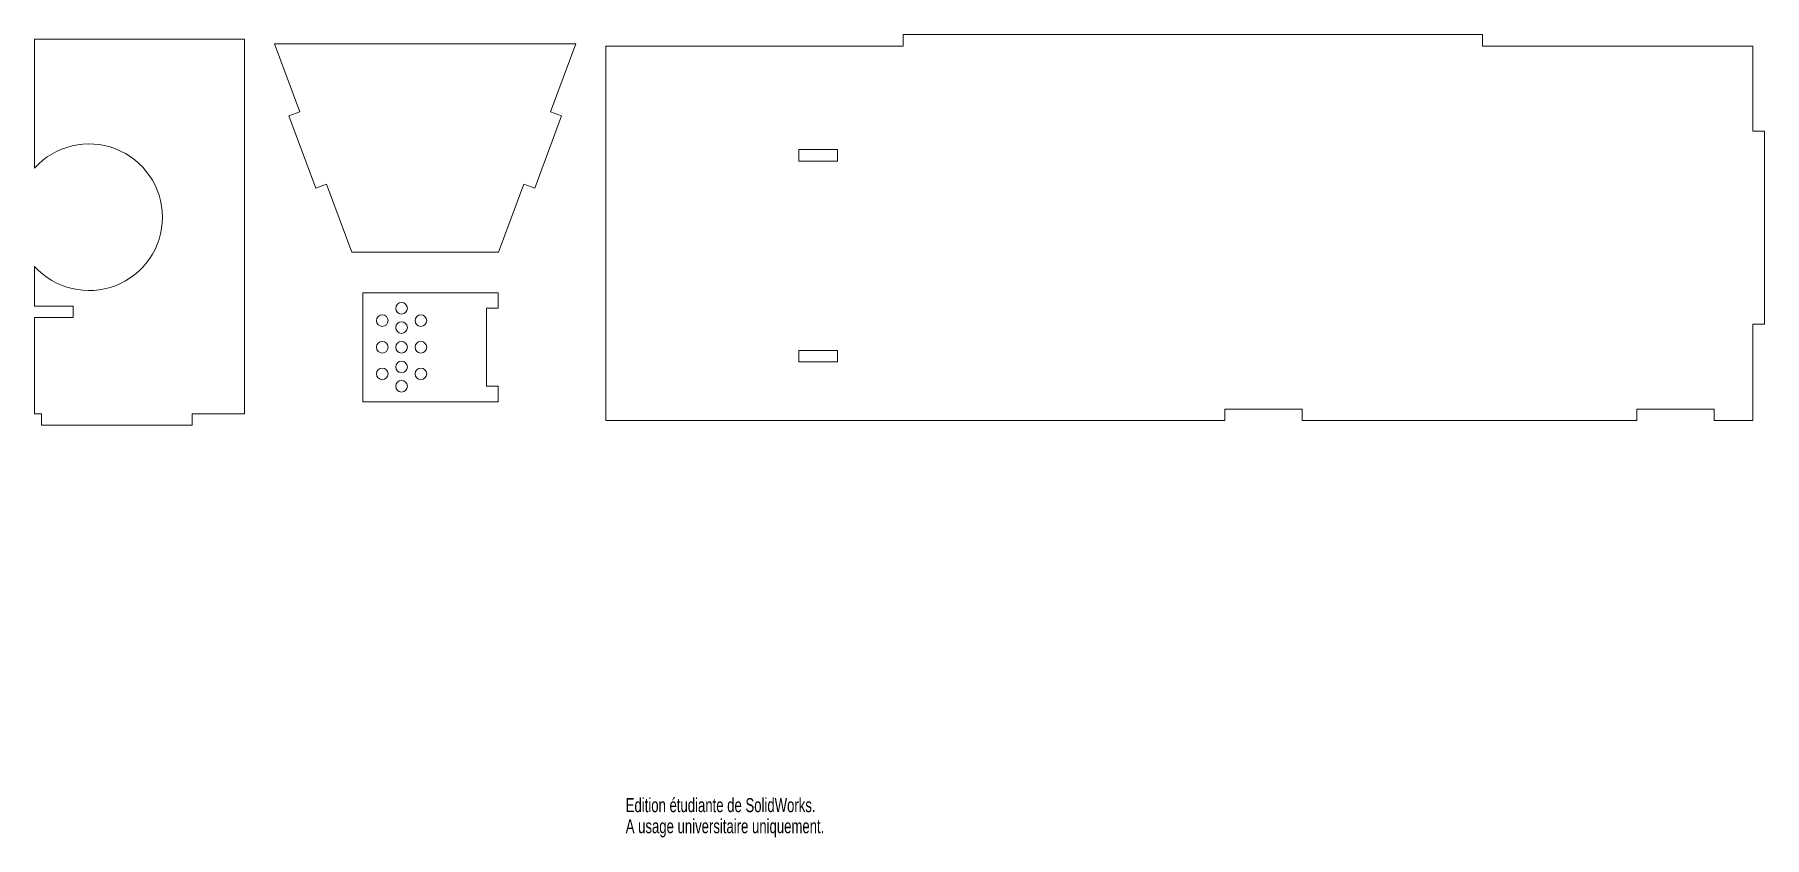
# Model space of a CAD drawing. Header units: millimetres. Extents: x -153 to 295, y 0 to 208.
import ezdxf

# ---------------------------------------------------------------- set-up
doc = ezdxf.new("R2010")
doc.units = ezdxf.units.MM
doc.styles.add('SLDTEXTSTYLE0', font='TXT', dxfattribs={"width": 0.7})

msp = doc.modelspace()

# ---------------------------------------------------------------- linework, layer by layer
at = {"color": 7, "linetype": 'Continuous', "lineweight": 15}
for p, q in [((-153.06, 206.7), (-153.06, 173.34)), ((-98.69, 206.7), (-153.06, 206.7)), ((-98.69, 109.7), (-98.69, 206.7)), ((71.85, 204.91), (71.85, 207.91)), ((71.85, 207.91), (221.85, 207.91)), ((221.85, 207.91), (221.85, 204.91)), ((-12.91, 205.55), (-90.91, 205.55)), ((-90.91, 205.55), (-84.39, 187.91)), ((-19.44, 187.91), (-12.91, 205.55)), ((-5.15, 204.91), (71.85, 204.91)), ((-5.15, 107.91), (-5.15, 204.91)), ((221.85, 204.91), (291.85, 204.91)), ((291.85, 204.91), (291.85, 182.91)), ((-84.39, 187.91), (-87.2, 186.87)), ((-87.2, 186.87), (-80.26, 168.11)), ((-23.57, 168.11), (-16.63, 186.87)), ((-16.63, 186.87), (-19.44, 187.91)), ((291.85, 182.91), (294.85, 182.91)), ((294.85, 182.91), (294.85, 132.91)), ((44.85, 178.11), (54.85, 178.11)), ((44.85, 175.11), (44.85, 178.11)), ((54.85, 175.11), (44.85, 175.11)), ((54.85, 178.11), (54.85, 175.11)), ((-80.26, 168.11), (-77.44, 169.15)), ((-77.44, 169.15), (-70.91, 151.52)), ((-32.91, 151.52), (-26.39, 169.15)), ((-26.39, 169.15), (-23.57, 168.11)), ((-153.06, 147.86), (-153.06, 137.6)), ((-70.91, 151.52), (-32.91, 151.52)), ((-68.04, 112.82), (-68.04, 141.02)), ((-68.04, 141.02), (-33.04, 141.02)), ((-33.04, 141.02), (-33.04, 137.02)), ((-153.06, 137.6), (-143.06, 137.6)), ((-153.06, 134.6), (-153.06, 109.7)), ((-143.06, 134.6), (-153.06, 134.6)), ((-143.06, 137.6), (-143.06, 134.6)), ((-33.04, 137.02), (-36.04, 137.02)), ((-36.04, 137.02), (-36.04, 116.82)), ((294.85, 132.91), (291.85, 132.91)), ((291.85, 132.91), (291.85, 107.91)), ((44.85, 126.11), (54.85, 126.11)), ((44.85, 123.11), (44.85, 126.11)), ((54.85, 126.11), (54.85, 123.11)), ((54.85, 123.11), (44.85, 123.11)), ((-36.04, 116.82), (-33.04, 116.82)), ((-33.04, 116.82), (-33.04, 112.82)), ((-33.04, 112.82), (-68.04, 112.82)), ((-153.06, 109.7), (-151.26, 109.7)), ((-151.26, 109.7), (-151.26, 106.7)), ((-112.26, 106.7), (-112.26, 109.7)), ((-112.26, 109.7), (-98.69, 109.7)), ((155.15, 107.91), (-5.15, 107.91)), ((175.15, 110.91), (155.15, 110.91)), ((155.15, 110.91), (155.15, 107.91)), ((175.15, 107.91), (175.15, 110.91)), ((261.85, 107.91), (175.15, 107.91)), ((281.85, 110.91), (261.85, 110.91)), ((261.85, 110.91), (261.85, 107.91)), ((281.85, 107.91), (281.85, 110.91)), ((291.85, 107.91), (281.85, 107.91)), ((-151.26, 106.7), (-112.26, 106.7))]:
    msp.add_line(p, q, dxfattribs=at)
for centre in [(-63.04, 133.82), (-58.04, 137.02), (-53.04, 133.82), (-58.04, 132.02), (-63.04, 126.92), (-58.04, 126.92), (-53.04, 126.92), (-63.04, 120.02), (-58.04, 121.82), (-53.04, 120.02), (-58.04, 116.82)]:
    msp.add_circle(centre, 1.5, dxfattribs=at)
msp.add_arc((-138.96, 160.6), 19, 222.0985, 137.9015, dxfattribs=at)

# ---------------------------------------------------------------- texts
at = {"color": 7, "linetype": 'Continuous', "char_height": 3.633, "attachment_point": 1, "style": 'SLDTEXTSTYLE0'}
for s, insert in [('Edition étudiante de SolidWorks.', (0, 10.13)), ('A usage universitaire uniquement.', (0, 4.68))]:
    msp.add_mtext(s, dxfattribs=dict(at, insert=insert))

doc.saveas('drawing.dxf')
